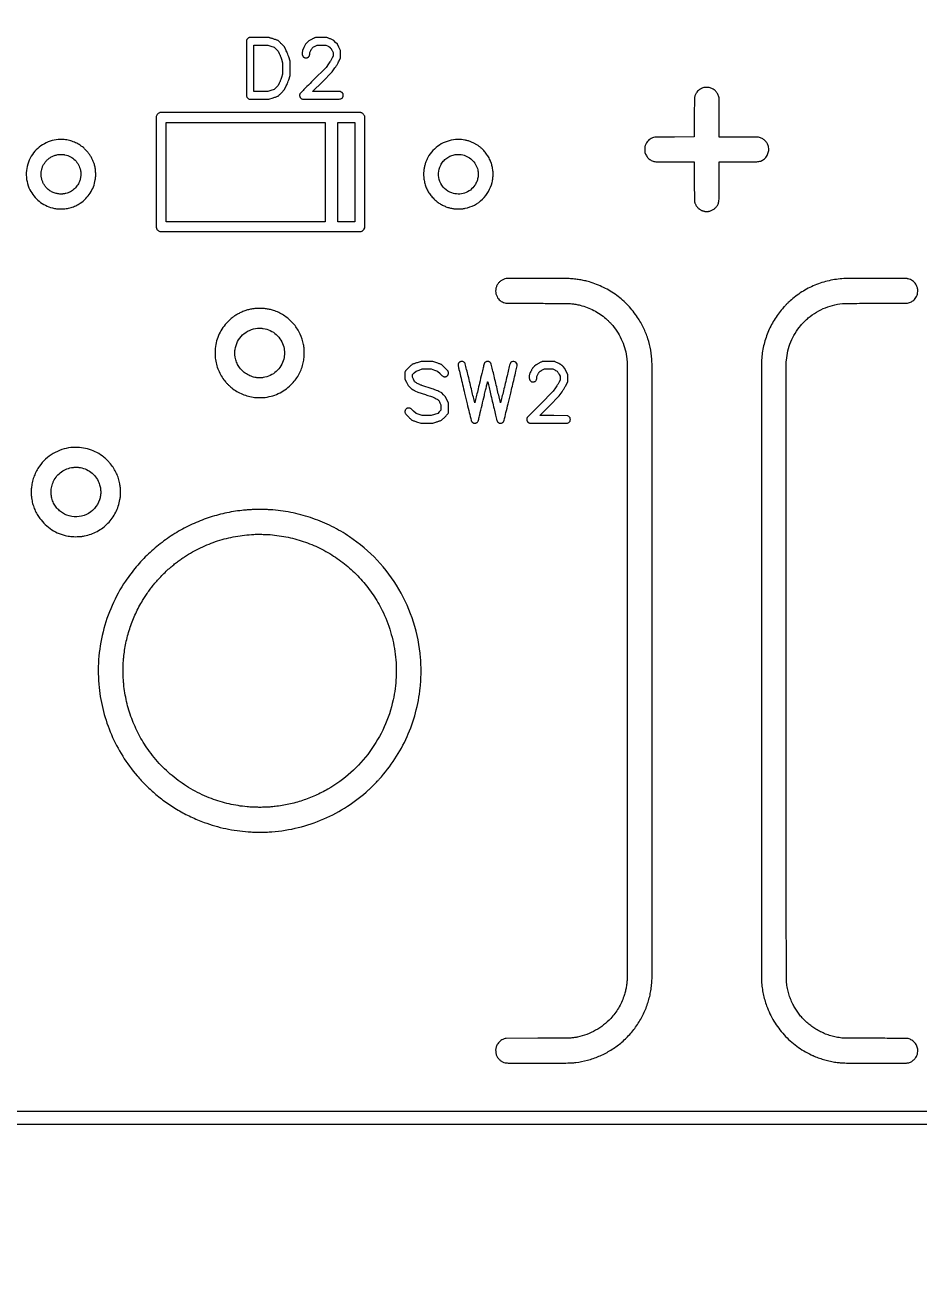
# Model space of a CAD drawing. Extents: x 980 to 25457, y 984 to 49020.
# Drawn here: x 11298 to 18610, y 984 to 11193 of the extents above; entities that cross this region are included whole.
import ezdxf

# ---------------------------------------------------------------- set-up
doc = ezdxf.new("R2010")
doc.units = 0

msp = doc.modelspace()

# ---------------------------------------------------------------- linework, layer by layer
for points in [[(25353.176636, 36563.461695, -0.000001), (25352.040197, 20064.737908)], [(980.440705, 32466.957132, 0.000002), (980.203828, 20941, 0.000003), (980.107189, 12237.212398, 0.000012), (980.209361, 6804.802998)], [(1083.221486, 6831.128539, -0.000012), (1083.127559, 12273.089819, -0.000003), (1083.236026, 20942, -0.000002), (1083.488164, 32350.921193, -0.000022)], [(1895.500479, 7922.608607, -0.000003), (1895.516153, 10549.853821, -0.000001), (1895.574114, 14934.526042, -0.000001), (1895.654924, 19974.475505, -0.000001), (1895.750479, 25038.650259)], [(25455.283853, 8026.2, 0.000006), (25455.447111, 13939.785085, 0.000004), (25455.5, 20957, 0.000003), (25455.451202, 30583.274766, 0.000015), (25455.249846, 35648.33495)], [(1083.779877, 36579.793336, -0.000001), (1084.083373, 39239.060792, -0.032823)], [(981.025332, 39243.286233, 0.000001), (980.725995, 36638.380945, 0.000022)], [(23837.04827, 49018.908979, 0.000001), (21675.802621, 49019.17901, 0.000024)], [(18681.279442, 49019.402857, 0.000005), (13233.5, 49019.49605, 0.000002), (9165.520775, 49019.509787, 0.000004), (5739.221875, 49019.480206)], [(24540, 37344.615933), (24540.017364, 25078.057967, 0.000003), (24540.072189, 18212.977995, 0.000025), (24540.281798, 14996.564512), (24540.53635, 12813.47858, 0.052236), (24541.438354, 12804.878001, 0.074337), (24546.543768, 12791.201334, 0.068737), (24555.531869, 12779.203011, 0.069207), (24567.370173, 12770.158349, 0.07731), (24580.799221, 12765.105084, 0.090469), (24599.660012, 12764.630768, 0.093087), (24617.267741, 12770.877964, 0.091235), (24631.678767, 12783.228321, 0.082939), (24641.332811, 12800.295347, 0.087509), (24641.999516, 12804.07251), (24642.357022, 15432.357909, 0.00002), (24642.699465, 18970.575659, 0.000004), (24643, 25073.957926), (24643.5, 37344.415852)], [(1792.666637, 28542.695892, 0.000006), (1792.411049, 24569.503036, 0.000003), (1792.195825, 19883.965567, 0.000004), (1792.047621, 15244.749166, 0.000006), (1792, 11426.463451)], [(23728.367996, 45337.206403, 0.000002), (23728.354216, 42876.105371, 0.000002), (23728.361756, 40416.175094, 0.019036)], [(2708.027317, 40429.777448, 0.000002), (2708.046285, 42874.87655, 0.000002), (2708.048936, 45320.157135, 0.014115)], [(23830.974531, 40438.62303, -0.000002), (23830.960256, 42874.830485, -0.000002), (23830.963185, 45310.710508, -0.013332)], [(21763.358327, 2305.037044), (13218.107589, 2305.039323), (4673.557632, 2305.03745, 0.015143)], [(4663.380374, 2201.645489), (13217.044601, 2201.640543), (21769.80842, 2201.630073, -0.02071)]]:
    msp.add_lwpolyline(points, format="xyb")
for points in [[(13132, 11089.064873, 0.059465), (13125.508571, 11086.204109, 0.051524), (13119.522979, 11081.776905, 0.051964), (13114.618162, 11076.264787, 0.063219), (13111.325102, 11070.19453, 0.088525), (13110.114526, 11064.039436, 0.002095), (13109.719209, 11034.5866, 0.001861), (13109.436344, 10983.260441, 0.000137), (13109.222919, 10842.5, 0.000318), (13109.165208, 10747.246759, 0.000754), (13109.274324, 10676.312057, 0.00019), (13109.47093, 10618.905506, 0.037208), (13109.921452, 10613.155032, 0.050494), (13111.916652, 10605.452763, 0.062643), (13115.329637, 10598.888926, 0.063872), (13120.198845, 10593.471867, 0.055559), (13126.5, 10589.160708), (13131.5, 10586.5), (13212.456019, 10586.226923), (13293.412038, 10585.953846), (13327.956019, 10597.063751, 0.002513), (13341.530762, 10601.505004, 0.003413), (13353.735149, 10605.658672, 0.002281), (13363.931508, 10609.259006, 0.038087), (13367.206192, 10610.721913, 0.058826), (13370.380757, 10612.958618, 0.007195), (13376.638871, 10618.738503, 0.007158), (13384.798289, 10626.720352, 0.003229), (13395.280973, 10637.409976), (13418.649562, 10661.549782), (13431.236559, 10686.024891, 0.004493), (13439.210365, 10701.878427, 0.018179), (13443.627808, 10711.752286, 0.01502), (13447.695199, 10722.748342, 0.002388), (13454.911778, 10744.563477), (13466, 10778.626953), (13466, 10837.522135), (13466, 10896.417317), (13454.910345, 10930.958659, 0.002319), (13447.72047, 10953.001369, 0.014653), (13443.679417, 10964.098052, 0.018197), (13439.339505, 10973.950092, 0.004767), (13431.660345, 10989.416173), (13419.5, 11013.332346), (13396.171747, 11037.585072, 0.002718), (13386.961169, 11047.057042, 0.003761), (13378.589716, 11055.445775, 0.002372), (13371.471547, 11062.405756, 0.046236), (13369.076851, 11064.330445, 0.056918), (13366.354931, 11065.716138, 0.003013), (13357.19141, 11069.073036, 0.004709), (13346.209621, 11072.904727, 0.003408), (13333.905104, 11076.975123, -0.000013), (13321.552751, 11080.968515, -0.000018), (13310.424484, 11084.566945, -0.000012), (13301.07358, 11087.591266, -0.000211), (13298.071861, 11088.563578, 0.070091), (13293.460858, 11089.372771, 0.004424), (13279.662239, 11089.716742, 0.003697), (13257.455873, 11089.909539, 0.000592), (13214.071861, 11089.914047, 0.000894), (13183.388451, 11089.826045, 0.001423), (13157.139859, 11089.629147, 0.000279), (13134.011816, 11089.376924, 0.07133)], [(13309.675976, 11019.807001), (13335.050388, 11011.614002), (13351.350952, 10995.057001), (13367.651517, 10978.5), (13376.837557, 10960.5, -0.008029), (13382.220255, 10949.520691, -0.015841), (13386.074476, 10940.606254, -0.012428), (13389.899086, 10930.178904, -0.003247), (13395.511799, 10913.253424), (13405, 10884.006849), (13405, 10837.5214), (13405, 10791.035951), (13395.511299, 10762.267975, -0.003447), (13389.989169, 10745.905943, -0.011853), (13386.082449, 10735.402512, -0.014855), (13382.165617, 10726.37845, -0.008201), (13376.875214, 10715.581695), (13367.72783, 10697.663389), (13351.427193, 10681.044567), (13335.126556, 10664.425745), (13309.677426, 10656.212872), (13284.228297, 10648), (13227.614148, 10648), (13171, 10648), (13171, 10838), (13171, 11028), (13227.650782, 11028), (13284.301564, 11028)], [(13669, 11087.618695, 0.009804), (13665.70385, 11086.143116, 0.001299), (13658.8, 11082.866592, 0.001505), (13650.634975, 11078.935264, 0.001263), (13642, 11074.718619), (13620.5, 11064.152376), (13605.806673, 11049.30828), (13591.113347, 11034.464184), (13578.844704, 11009.482092), (13566.576061, 10984.5), (13566.210245, 10965.759782, 0.002451), (13566.035988, 10953.837748, 0.024221), (13566.230034, 10948.828804, 0.051626), (13566.893028, 10945.387279, 0.033978), (13568.320176, 10941.611821, 0.044483), (13571.04182, 10936.838936, 0.041547), (13574.621077, 10932.503944, 0.041628), (13578.859993, 10928.828322, 0.045087), (13583.542192, 10926.015154, 0.027986), (13586.41295, 10924.818461, 0.038379), (13589.114579, 10924.093184, 0.032163), (13592.237091, 10923.712709, 0.013241), (13596.5, 10923.582788, 0.01281), (13601.231987, 10923.685163, 0.045869), (13604.224543, 10924.1036, 0.049332), (13606.978806, 10925.044492, 0.016491), (13610.795544, 10926.939042, 0.021941), (13613.412428, 10928.499159, 0.017945), (13616.069396, 10930.385434, 0.018311), (13618.390162, 10932.300326, 0.044634), (13619.90853, 10933.9136, 0.028301), (13623.379649, 10938.887371, 0.062511), (13625.297513, 10943.092936, 0.050357), (13626.341985, 10948.183555, 0.01321), (13626.969563, 10956.5), (13627.556854, 10968.5), (13635.693626, 10984.5, -0.018388), (13643.45783, 10998.47106, -0.061595), (13649.927408, 11006.686885, -0.062427), (13658.157013, 11013.021684, -0.019245), (13671.973606, 11020.44194), (13687.447212, 11028), (13722.78324, 11028), (13758.119267, 11028), (13772.809634, 11020.962154, -0.006294), (13781.428444, 11016.698861, -0.026749), (13786.401362, 11013.815588, -0.03406), (13790.442186, 11010.762763, -0.014942), (13795.376301, 11006.212154, -0.014731), (13800.135306, 11001.269475, -0.037943), (13803.177034, 10997.359624, -0.028538), (13806.046891, 10992.441872, -0.005503), (13810.626301, 10983.203222), (13818, 10967.906445), (13818, 10953.589561), (13818, 10939.272677), (13809.994417, 10922.550114, -0.011276), (13804.914402, 10912.525565, -0.013335), (13799.65042, 10903.294613, -0.009638), (13792.660561, 10892.24907, -0.002875), (13781.574296, 10875.663776), (13761.159759, 10845.5), (13655.828133, 10740.914118, 0.000518), (13603.139492, 10688.49005, 0.002283), (13572.255542, 10657.415023, 0.001494), (13551.224229, 10635.931479, 0.066606), (13547.498253, 10630.914118, 0.021837), (13545.849597, 10627.603819, 0.051757), (13544.997722, 10624.989395, 0.042402), (13544.611194, 10621.957737, 0.010803), (13544.509768, 10617, 0.012034), (13544.621517, 10612.569264, 0.028552), (13544.971565, 10609.290856, 0.035354), (13545.629941, 10606.530514, 0.031571), (13546.690079, 10603.780426, 0.055932), (13549.581577, 10598.98722, 0.041606), (13553.74152, 10594.41037, 0.041643), (13558.596418, 10590.590225, 0.056414), (13563.566534, 10588.060991, 0.079887), (13570.208212, 10586.724412, 0.006554), (13587.946314, 10586.262305, 0.003058), (13621.134746, 10586.035899, 0.000176), (13722.859374, 10586, 0.000323), (13841.292319, 10586.076449, 0.011662), (13868.5916, 10586.748552, 0.056256), (13882.124825, 10588.937154, 0.117471), (13891.403706, 10594.085987, 0.042722), (13895.973482, 10599.041359, 0.059759), (13899.068808, 10604.203154, 0.060332), (13900.836347, 10609.911546, 0.044634), (13901.434552, 10616.5, 0.028379), (13901.107342, 10622.399676, 0.052413), (13900.074998, 10627.084785, 0.054219), (13898.120395, 10631.347338, 0.032666), (13894.960756, 10635.930432, 0.028991), (13892.787934, 10638.373791, 0.031897), (13890.411625, 10640.467243, 0.029845), (13887.650744, 10642.351025, 0.020398), (13884.314637, 10644.16616), (13877.543238, 10647.5), (13764.044789, 10647.770856), (13650.54634, 10648.041713), (13731.184524, 10728.770856), (13811.822708, 10809.5), (13833.517426, 10841.817623, 0.002666), (13846.325899, 10861.119383, 0.011199), (13853.695546, 10872.922823, 0.013874), (13859.752577, 10883.802395, 0.005755), (13867.356072, 10898.817623), (13879.5, 10923.5), (13879.5, 10953.562764), (13879.5, 10983.625527), (13866.361804, 11010.062764), (13853.223608, 11036.5), (13838.861804, 11050.54088), (13824.5, 11064.581761), (13802.5, 11075.389084, 0.006029), (13780.594048, 11085.824233, 0.063001), (13771.122471, 11088.823446, 0.043403), (13760.265008, 11089.847924, 0.001955), (13722.71298, 11089.976265), (13674.5, 11089.952529)], [(16861.348573, 10682.007383, 0.046223), (16841.226476, 10677.2531, 0.048925), (16822.722162, 10668.941398, 0.049819), (16806.478748, 10657.357435, 0.051544), (16793.052308, 10642.908929, 0.024319), (16786.874964, 10633.823543, 0.027282), (16781.862591, 10624.514875, 0.025507), (16777.636462, 10614.186375, 0.017078), (16773.823585, 10602, 0.063922), (16773.13222, 10597.143494, 0.000734), (16772.730913, 10564.437943, 0.001522), (16772.366879, 10517.513807, 0.000335), (16772.041318, 10437), (16771.5, 10276.5), (16610, 10276), (16448.5, 10275.5), (16439.5, 10272.684264, 0.047239), (16419.061046, 10264.100083, 0.053453), (16401.49562, 10252.112981, 0.054188), (16387.06349, 10236.83351, 0.050908), (16375.901457, 10218.5, 0.020046), (16371.148461, 10207.415238, 0.038278), (16368.393352, 10198.130794, 0.036252), (16367.000205, 10188.20734, 0.01613), (16366.541087, 10175, 0.004771), (16366.606724, 10165.691987, 0.018482), (16366.915597, 10159.929942, 0.02598), (16367.585771, 10155.257603, 0.018084), (16368.803923, 10150.068471, 0.07195), (16381.387103, 10121.148115, 0.077515), (16401.402919, 10097.802919, 0.077775), (16427.514073, 10081.719483, 0.073123), (16457.85053, 10073.945879, 0.0245), (16464.482459, 10073.574952, 0.000283), (16508.595053, 10073.296313, 0.000859), (16559.760718, 10073.090006, 0.000549), (16619.229307, 10073.017766), (16771.958613, 10073), (16772.251003, 9912.75), (16772.543393, 9752.5), (16774.805877, 9744.043546, 0.025879), (16777.384089, 9736.081806, 0.016416), (16781.161937, 9727.089848, 0.016343), (16785.560722, 9718.283664, 0.023981), (16790.039545, 9710.877393, 0.031778), (16794.997929, 9704.427288, 0.016879), (16801.888765, 9697.069966, 0.016868), (16809.303298, 9690.153751, 0.030098), (16815.906437, 9685.063538, 0.024533), (16823.196188, 9680.619232, 0.019094), (16831.514728, 9676.495167, 0.018873), (16840.249386, 9672.962478, 0.022), (16848.794188, 9670.294912, 0.013851), (16854.60217, 9668.929467, 0.024919), (16859.437304, 9668.181998, 0.019967), (16864.990004, 9667.828255, 0.005923), (16873.5, 9667.727444, 0.005933), (16882.058347, 9667.829009, 0.020288), (16887.612485, 9668.186654, 0.02509), (16892.481397, 9668.947657, 0.013292), (16898.428619, 9670.351432, 0.058786), (16921.392959, 9679.412441, 0.060859), (16941.325008, 9693.486875, 0.060743), (16957.313335, 9711.973109, 0.058171), (16968.667021, 9734.022086, 0.052307), (16972.546098, 9748.915704, 0.028943), (16974.282022, 9767.648526, 0.008235), (16974.902708, 9802.006065, 0.000392), (16974.995979, 9917.217906), (16975, 10072.935811), (17134.25, 10073.280304, 0.000283), (17253.325274, 10073.605382, 0.008417), (17283.478953, 10074.212452, 0.034301), (17300.13307, 10075.976631, 0.043296), (17315.097886, 10079.967985, 0.089842), (17344.970723, 10097.32639, 0.086143), (17367.372028, 10124.284339, 0.085833), (17379.434474, 10157.305401, 0.088319), (17379.532226, 10192.11901, 0.06852), (17370.783663, 10219.411533, 0.072744), (17355.105511, 10242.713302, 0.071324), (17333.109319, 10260.900859, 0.062186), (17305.862605, 10273.208638), (17298.5, 10275.486701), (17136.770687, 10275.761007), (16975.041373, 10276.035312), (16974.770687, 10436.267656), (16974.5, 10596.5), (16971.84086, 10606.118885, 0.029254), (16967.215268, 10619.702764, 0.034677), (16961.24563, 10631.873165, 0.035124), (16953.724795, 10642.97157, 0.031461), (16944.462148, 10653.3492, 0.036674), (16933.55947, 10662.642766, 0.034423), (16921.190733, 10670.462281, 0.034519), (16907.903347, 10676.490832, 0.037414), (16894.26197, 10680.444893, 0.025888), (16886.71487, 10681.628546, 0.014092), (16877.357852, 10682.337476, 0.014019), (16868.188406, 10682.515393, 0.032762)], [(12402.5, 10475.590977, 0.070136), (12392.048564, 10471.380918, 0.06679), (12382.973233, 10464.390304, 0.067062), (12376.092091, 10455.284511, 0.071779), (12372.059893, 10444.885341, 0.056093), (12371.559763, 10440.537041, 0.000043), (12371.295837, 10328.697692, 0.00041), (12371.093148, 10189.254005, 0.000145), (12371.024446, 9989.460099, 0.000081), (12371.053091, 9724.767576, 0.000768), (12371.2581, 9611.289739, 0.000376), (12371.549363, 9540.14156, 0.062556), (12372.552001, 9532.460099, 0.053348), (12375.707634, 9524.110279, 0.056782), (12380.507733, 9516.805642, 0.055864), (12386.905052, 9510.671847, 0.048862), (12394.784296, 9505.785425), (12401.45794, 9502.5), (13223.97897, 9502.5), (14046.5, 9502.5), (14053.179609, 9505.664521, 0.036039), (14059.56348, 9509.273057, 0.047104), (14064.771994, 9513.490735, 0.047341), (14069.079531, 9518.590535, 0.036954), (14072.76528, 9524.839591), (14076.5, 9532.396292), (14076.5, 9989.469182), (14076.5, 10446.542073), (14073.181309, 10453.283283, 0.057086), (14067.955163, 10461.409642, 0.056375), (14061.007076, 10468.182124, 0.057033), (14052.804481, 10473.16644, 0.061242), (14043.879972, 10476.022763, 0.04695), (14031.382169, 10477.195859, 0.000006), (13222.463448, 10476.99223, 0.000004), (12412.164943, 10476.771938, 0.060728)], [(13753.625, 10392.875, 0.048992), (13753.367995, 10390.30031, 0.000012), (13753.183594, 10272.176563, 0.000239), (13753.044956, 10141.262769, 0.000145), (13753, 9986.375), (13753, 9583), (13102.5, 9583), (12452, 9583), (12452, 9988.833333, -0.000154), (12452.047916, 10144.495921, -0.000256), (12452.195833, 10275.648958, -0.000004), (12452.391924, 10394.671594, -0.198482), (12452.666667, 10395.333333, -0.198645), (12453.329223, 10395.608173, -0.000001), (12644.209635, 10395.804167, -0.00016), (12854.327405, 10395.952088, -0.000096), (13103.791667, 10396), (13754.25, 10396)], [(13995.751219, 9989.25), (13996.002439, 9583), (13926.001219, 9583), (13856, 9583), (13855.986345, 9987.25, 0.00014), (13855.937622, 10142.41396, 0.000232), (13855.799056, 10273.414494, 0.000008), (13855.616856, 10391.877505, 0.065158), (13855.367939, 10393.756787), (13854.763187, 10396.013575), (13925.131594, 10395.756787), (13995.5, 10395.5)], [(11569.5, 10255.317987, 0.058785), (11503.730207, 10241.73421, 0.05844), (11442.787128, 10213.203032, 0.058705), (11390.337871, 10171.489372, 0.060359), (11349.57709, 10119.085752, 0.061973), (11320.549407, 10053.506514, 0.063179), (11308.724356, 9983.243426, 0.063297), (11314.825948, 9912.370987, 0.062614), (11338.458426, 9845, 0.053902), (11371.252263, 9793.852274, 0.053232), (11414.344076, 9750.656916, 0.053366), (11465.473097, 9717.62431, 0.054733), (11522.010245, 9696.497403, 0.014063), (11539.868972, 9692.501356, 0.018136), (11556.473964, 9689.894172, 0.017645), (11573.585559, 9688.450198, 0.012225), (11593, 9687.97543, 0.034766), (11635.235888, 9690.915753, 0.038225), (11675.302126, 9699.682961, 0.038344), (11713.45804, 9714.415801, 0.035405), (11749.998952, 9735.139991, 0.051113), (11795.09425, 9772.270327, 0.051514), (11831.587267, 9817.686332, 0.051504), (11858.031401, 9869.612307, 0.051052), (11873.400628, 9926, 0.029939), (11876.63373, 9956.908438, 0.026684), (11876.343323, 9989.203561, 0.026523), (11872.60093, 10021.494399, 0.028595), (11865.510215, 10052.39131, 0.026534), (11856.991422, 10076.797639, 0.022364), (11845.491686, 10101.636154, 0.022038), (11831.609265, 10125.74878, 0.023594), (11815.948221, 10147.98386, 0.017554), (11807.75578, 10157.791288, 0.009593), (11797.06982, 10169.257128, 0.009579), (11785.856527, 10180.39994, 0.016234), (11776, 10189.231765, 0.037353), (11740.975362, 10214.420915, 0.038), (11702.787579, 10233.95615, 0.037892), (11661.977414, 10247.531851, 0.036691), (11619.144045, 10254.974605, 0.0184), (11609.736252, 10255.557677, 0.004547), (11594.273371, 10255.805259, 0.004525), (11578.819025, 10255.772283, 0.018765)], [(14819.5, 10255.3241, 0.061118), (14750.842766, 10240.919559, 0.061626), (14687.911411, 10210.366047, 0.061618), (14634.3171, 10165.392297, 0.061074), (14593.113072, 10108.588906, 0.026161), (14581.571646, 10084.893283, 0.022882), (14571.986186, 10059.050389, 0.022492), (14564.648477, 10031.953182, 0.022982), (14559.836446, 10004.5, 0.017532), (14559.321913, 9998.953458, 0.005435), (14558.931802, 9990.582872, 0.005196), (14558.6843, 9980.80616, 0.00444), (14558.622071, 9970.5, 0.003762), (14558.75667, 9957.517168, 0.010323), (14559.109813, 9948.358192, 0.012988), (14559.780212, 9940.504918, 0.01008), (14560.903318, 9932, 0.028964), (14568.74475, 9895.095695, 0.033331), (14580.542337, 9861.087801, 0.033292), (14596.768367, 9828.915056, 0.02877), (14617.857028, 9797.5, 0.025059), (14627.893823, 9785.555554, 0.010258), (14642.638298, 9770.333179, 0.010269), (14658.015828, 9755.709007, 0.024656), (14670.135518, 9745.696959, 0.026068), (14697.571405, 9727.365808, 0.028107), (14726.101132, 9712.48747, 0.028461), (14755.777099, 9701.059258, 0.028232), (14786.638654, 9693.039434, 0.027478), (14813.426824, 9689.186491, 0.022003), (14842.551698, 9687.906832, 0.022018), (14871.651002, 9689.191481, 0.027657), (14898.361346, 9693.049497, 0.071203), (14974.267132, 9719.978193, 0.071065), (15039.62711, 9767.131569, 0.071086), (15089.155514, 9830.685351, 0.071311), (15118.836889, 9905.5, 0.030347), (15124.876406, 9939.732336, 0.030747), (15126.69191, 9974.293756, 0.030704), (15124.254851, 10008.86336, 0.030072), (15117.599295, 10043.120086, 0.033278), (15105.725188, 10079.126103, 0.033974), (15089.246312, 10112.979937, 0.03389), (15068.290916, 10144.366846, 0.032758), (15043.06621, 10173.015488, 0.018676), (15025.606041, 10189.152261, 0.021609), (15007.793386, 10203.133514, 0.021789), (14988.974953, 10215.427438, 0.019622), (14968.5, 10226.50354, 0.021404), (14944.014386, 10237.257588, 0.023408), (14919.411132, 10245.526417, 0.023621), (14894.351439, 10251.398904, 0.022659), (14868.5, 10254.979792, 0.016574), (14858.794796, 10255.554885, 0.004754), (14843.736317, 10255.803895, 0.00466), (14828.740426, 10255.769517, 0.018279)], [(11625.5, 10131.024082, -0.070499), (11670.161603, 10114.612727, -0.073908), (11707.707263, 10086.631676, -0.073538), (11735.636013, 10048.803957, -0.068758), (11752.215488, 10003.646508, -0.015818), (11753.382794, 9997.336912, -0.020389), (11754.032972, 9991.478542, -0.013956), (11754.342438, 9984.08764, -0.003484), (11754.426666, 9972, -0.010711), (11754.085674, 9956.083932, -0.02567), (11752.976028, 9944.335565, -0.028262), (11750.747214, 9933.452843, -0.01581), (11746.880025, 9920.5, -0.06389), (11729.412697, 9884.280542, -0.061154), (11703.149446, 9853.044096, -0.06132), (11670.18496, 9829.158831, -0.064922), (11633.027247, 9814.537702, -0.012667), (11622.545915, 9812.195123, -0.019176), (11613.315533, 9810.741435, -0.018665), (11603.819547, 9809.975038, -0.011179), (11592.5, 9809.738981, -0.047716), (11560.213702, 9812.876181, -0.051105), (11529.878344, 9822.072349, -0.051093), (11502.032336, 9837.232753, -0.047649), (11477.121337, 9858.040363, -0.037944), (11461.016342, 9877.012815, -0.039337), (11448.178444, 9897.98267, -0.038791), (11438.639192, 9920.981773, -0.03491), (11432.361852, 9946, -0.030307), (11430.995555, 9957.782055, -0.015811), (11430.651988, 9972.565861, -0.015778), (11431.250742, 9987.550627, -0.026642), (11432.814755, 10000.021599, -0.035762), (11438.716253, 10023.179414, -0.037179), (11447.801044, 10044.948919, -0.037213), (11460.00074, 10065.114909, -0.035966), (11475.182011, 10083.495647, -0.041086), (11496.076794, 10102.060252, -0.04373), (11519.313061, 10116.527607, -0.042988), (11545.077792, 10126.924849, -0.037275), (11573.5, 10133.373822, -0.033609), (11575.50816, 10133.537678, -0.002193), (11581.346875, 10133.595107, -0.003181), (11588.312262, 10133.588756, -0.002367), (11596, 10133.496437, -0.004671), (11606.186854, 10133.230657, -0.012047), (11613.531703, 10132.792977, -0.015687), (11619.579759, 10132.09446, -0.016257)], [(14866.5, 10132.483535, -0.075654), (14912.954316, 10118.094873, -0.075109), (14953.153951, 10090.514712, -0.075046), (14983.438913, 10052.266881, -0.075329), (15001.037353, 10006.832305, -0.05114), (15004.827772, 9974.577343, -0.05064), (15002.015787, 9942.114564, -0.050314), (14992.701133, 9910.687691, -0.049193), (14977.2453, 9881.5, -0.08361), (14941.03689, 9842.798764, -0.082723), (14894.023428, 9817.917596, -0.082415), (14841.325219, 9809.562809, -0.082117), (14788.682931, 9818.65851, -0.108006), (14730.162278, 9854.54894, -0.107013), (14691.71611, 9911.688706, -0.106962), (14680.336067, 9979.637124, -0.107808), (14698.12929, 10046, -0.05839), (14719.540512, 10077.744682, -0.058603), (14747.687122, 10103.635752, -0.058823), (14780.96784, 10122.21227, -0.059672), (14817.5, 10132.416747, -0.025818), (14828.141041, 10133.501184, -0.012144), (14841.963696, 10133.855807, -0.012148), (14855.801733, 10133.538428, -0.025536)], [(15234.584748, 9117.893378, 0.060885), (15211.00561, 9111.457711, 0.059458), (15189.465057, 9099.497858, 0.059592), (15171.385721, 9082.834452, 0.061697), (15157.990133, 9062.559071, 0.057453), (15149.892448, 9040.084934, 0.059496), (15147.249137, 9016.624826, 0.059614), (15150.204733, 8993.24326, 0.058088), (15158.599326, 8971, 0.050255), (15170.26352, 8953.09303, 0.054056), (15185.014346, 8938.353273, 0.053166), (15202.810993, 8926.926476, 0.04594), (15223.5, 8918.836776), (15231.5, 8916.528366), (15490, 8915.948563, -0.000224), (15615.780276, 8915.610123, -0.000874), (15693.53045, 8915.230173, -0.000499), (15748.485103, 8914.810659, -0.026415), (15759, 8914.163709, -0.004667), (15783.131923, 8911.165725, -0.009308), (15802.153485, 8908.260761, -0.010351), (15819.686191, 8904.873132, -0.007578), (15839, 8900.417647, -0.030187), (15895.611668, 8882.766958, -0.029598), (15950.072359, 8858.330812, -0.029401), (16001.611858, 8827.455488, -0.028876), (16049.5, 8790.576249, -0.013408), (16062.520037, 8778.668706, -0.006871), (16078.230141, 8763.085117, -0.006869), (16093.469795, 8747.113802, -0.01373), (16104.989214, 8734, -0.035704), (16148.759205, 8672.938823, -0.036922), (16182.84929, 8606.932995, -0.036956), (16206.83502, 8536.688663, -0.035907), (16220.502042, 8463, -0.009689), (16221.188302, 8455.579889, -0.003219), (16221.913135, 8444.68125, -0.003203), (16222.561336, 8432.591861, -0.00364), (16223.023874, 8421, -0.008151), (16224.002357, 8360.973266, -0.000002), (16223.984499, 5897.162718, -0.000001), (16223.947566, 3421.18478, -0.01398), (16222.962999, 3386, -0.015637), (16219.759864, 3349.362292, -0.018253), (16214.368641, 3314.854516, -0.018357), (16206.507168, 3281.003239, -0.016171), (16195.888796, 3246.338375, -0.026496), (16176.391416, 3197.883749, -0.025885), (16151.743547, 3151.371508, -0.025729), (16122.260522, 3107.385537, -0.025434), (16088.308972, 3066.483055, -0.040257), (16030.848619, 3013.309918, -0.038695), (15964.876464, 2969.248305, -0.038574), (15892.690051, 2935.758572, -0.039428), (15816.737728, 2914.045149, -0.007121), (15805.425542, 2911.923533, -0.004822), (15792.480215, 2909.814349, -0.004438), (15778.240802, 2907.764253, -0.003644), (15763, 2905.820877, -0.027898), (15753.691437, 2905.22658, -0.00036), (15695.079216, 2904.801285, -0.0008), (15615.418289, 2904.408205, -0.000237), (15493.5, 2904.059583), (15233.5, 2903.439345), (15225.5, 2901.29319, 0.0429), (15207.230391, 2894.668815, 0.044559), (15190.604179, 2885.090622, 0.045331), (15176.19246, 2872.894769, 0.047784), (15164.494897, 2858.5, 0.064405), (15152.752556, 2834.695901, 0.06657), (15147.623109, 2808.954302, 0.066414), (15149.433391, 2782.716106, 0.063608), (15158.044885, 2757.456444, 0.054966), (15169.804695, 2738.923523, 0.054964), (15185.320083, 2723.397798, 0.05406), (15204.098518, 2711.416981, 0.050004), (15225.5, 2703.362401, 0.061101), (15234.284986, 2702.142474, 0.002252), (15267.887868, 2701.758456, 0.001617), (15327.610442, 2701.538087, 0.000114), (15494.5, 2701.5, 0.000194), (15678.735131, 2701.571581, 0.00353), (15737.535436, 2702.032458, 0.011262), (15771.533002, 2703.305296, 0.015467), (15802, 2706.081662, 0.034453), (15898.870242, 2724.780633, 0.034832), (15991.889371, 2756.558925, 0.034822), (16079.622399, 2800.953577, 0.034386), (16160.735203, 2857.26079, 0.036148), (16235.337081, 2926.456696, 0.035705), (16299.529604, 3005.94676, 0.03575), (16351.687548, 3093.658009, 0.036452), (16390.433831, 3187.34816, 0.016597), (16404.264522, 3234.367938, 0.017349), (16414.718083, 3281.514965, 0.017274), (16421.913868, 3329.466308, 0.016142), (16425.982514, 3378.896608, 0.012461), (16427.037698, 3421.223904, 0.000002), (16427.039301, 5905.351588, 0.000002), (16427.021386, 8385.928236, 0.010623), (16425.967465, 8435.5, 0.03296), (16415.382958, 8532.761682, 0.034342), (16392.168162, 8626.427457, 0.034462), (16356.445343, 8715.734878, 0.033688), (16308.561078, 8800, 0.043956), (16230.823779, 8897.727909, 0.043982), (16137.214335, 8980.340692, 0.044007), (16030.651885, 9045.266764, 0.044112), (15914.455295, 9090.480766, 0.014455), (15874.164562, 9100.941074, 0.01487), (15833.713334, 9108.945981, 0.01474), (15792.518987, 9114.589521, 0.013655), (15750, 9117.97108, 0.012915), (15716.700857, 9118.844609, 0.000137), (15486.512368, 9118.873159, 0.000051), (15247.227357, 9118.812738, 0.036134)], [(17994.5, 9117.916758, 0.042511), (17874.334031, 9101.181223, 0.042522), (17758.740022, 9064.364249, 0.042593), (17651.217795, 9008.595878, 0.042962), (17555.032666, 8935.555179, 0.010359), (17540.774082, 8922.109568, 0.00495), (17522.985919, 8904.275812, 0.004939), (17505.646823, 8886.190636, 0.010972), (17492.882887, 8872, 0.040143), (17425.252005, 8779.306964, 0.040601), (17373.592496, 8677.338583, 0.04048), (17338.968108, 8568.067793, 0.039406), (17322.007166, 8453.655096, 0.017101), (17320.947179, 8422.674797, 0.000001), (17320.947186, 5912.134629, 0.000001), (17320.960751, 3402.677483, 0.015962), (17322.020442, 3369.5, 0.017078), (17327.123812, 3317.593556, 0.017964), (17335.70316, 3267.032516, 0.0181), (17347.815348, 3217.581466, 0.017954), (17363.500902, 3169, 0.049087), (17423.366103, 3043.891041, 0.048809), (17506.56742, 2932.594247, 0.048837), (17609.71588, 2839.591657, 0.049257), (17728.660578, 2768.665973, 0.001071), (17739.805381, 2763.45851, 0.005018), (17746.25517, 2760.539977, 0.005195), (17752.663493, 2757.796483, 0.001204), (17763.5, 2753.320455, 0.017321), (17805.923924, 2737.610171, 0.015766), (17850.677193, 2724.328774, 0.015713), (17896.34212, 2713.851389, 0.01688), (17941.5, 2706.547367, 0.014017), (17972.445447, 2703.487302, 0.013326), (18004.040733, 2702.09991, 0.003823), (18057.868752, 2701.583821, 0.000164), (18247.201657, 2701.278486, 0.000104), (18419.774182, 2701.0929, 0.001771), (18476.634535, 2701.244967, 0.003745), (18507.153824, 2701.663269, 0.04499), (18518.837314, 2702.966847, 0.032529), (18532.752783, 2706.759248, 0.037823), (18545.346813, 2712.183878, 0.037795), (18556.987659, 2719.447716, 0.032396), (18568.05511, 2728.735685, 0.048386), (18582.762586, 2745.80768, 0.057794), (18592.91901, 2764.444306, 0.057948), (18598.522025, 2784.868351, 0.049042), (18599.730661, 2807.239037, 0.079943), (18593.070878, 2839.49989, 0.084621), (18576.683317, 2867.343571, 0.082943), (18551.671687, 2888.603126, 0.072966), (18520, 2901.744504, 0.058551), (18512.011991, 2902.794241, 0.001318), (18473.349092, 2903.221923, 0.001392), (18408.762512, 2903.586281, 0.000138), (18254, 2903.985659, -0.000143), (18098.308145, 2904.388715, -0.001409), (18032.848057, 2904.761343, -0.002421), (17995.362568, 2905.261918, -0.025215), (17980, 2906.317686, -0.018903), (17932.269879, 2913.865529, -0.022683), (17888.106107, 2924.672985, -0.023191), (17845.950133, 2939.193935, -0.021548), (17804.249362, 2957.876053, -0.019931), (17766.977745, 2978.438433, -0.021679), (17732.524637, 3001.374575, -0.021632), (17700.121279, 3027.255544, -0.019669), (17668.990027, 3056.640283, -0.018267), (17641.937208, 3086.364128, -0.020285), (17618.1026, 3116.992675, -0.020402), (17596.947773, 3149.286523, -0.01893), (17577.925998, 3184, -0.020983), (17559.110459, 3225.968058, -0.02353), (17544.663576, 3267.810567, -0.022948), (17533.935471, 3311.741791, -0.018208), (17526.2854, 3360, -0.029959), (17525.055649, 3380.166672, -0.000049), (17524.734918, 3734.238053, -0.000161), (17524.453448, 4313.554453, -0.000012), (17524.230758, 5903, -0.000014), (17524.098134, 7401.322749, -0.00014), (17524.235313, 8027.763277, -0.000039), (17524.465022, 8425.651071, -0.020927), (17525.500577, 8450, -0.037555), (17537.940221, 8527.365097, -0.039137), (17561.717363, 8600.899917, -0.03891), (17596.816425, 8670.211748, -0.036262), (17642.973775, 8735, -0.01692), (17654.894304, 8748.445546, -0.006406), (17672.405422, 8766.432325, -0.006422), (17690.408641, 8783.99951, -0.016477), (17704, 8796.097827, -0.038756), (17771.563866, 8844.018911, -0.040567), (17844.718653, 8880.113971, -0.040683), (17922.543, 8903.842925, -0.039437), (18004, 8914.973015, -0.012945), (18018.18999, 8915.414106, -0.000327), (18082.519513, 8915.705602, -0.000638), (18162.988202, 8915.914842, -0.000316), (18265.139532, 8915.985481, 0.000166), (18404.277327, 8916.040005, 0.001336), (18468.28078, 8916.257332, 0.001275), (18507.555025, 8916.595782, 0.044104), (18516.749637, 8917.511992, 0.036535), (18532.68233, 8921.759068, 0.04216), (18547.046324, 8928.136008, 0.041956), (18560.194428, 8936.862445, 0.035577), (18572.5, 8948.119644, 0.048025), (18585.128438, 8964.298741, 0.053728), (18593.892554, 8982.013197, 0.053262), (18598.734316, 9001.324436, 0.045848), (18599.730661, 9022.239037, 0.030206), (18598.288805, 9035.996565, 0.035375), (18595.226988, 9048.754563, 0.035887), (18590.44506, 9060.796768, 0.032806), (18583.864772, 9072.414842, 0.046176), (18571.5388, 9087.870711, 0.049643), (18556.857911, 9100.389966, 0.048554), (18539.696706, 9109.986018, 0.040903), (18520, 9116.756059, 0.059178), (18512.009499, 9117.809538, 0.001468), (18475.098273, 9118.17616, 0.001457), (18412.917559, 9118.430055, 0.00014), (18261.5, 9118.564805, 0.0003), (18163.8351, 9118.565752, 0.000459), (18079.11875, 9118.437903, 0.000154), (18005.85964, 9118.237486, 0.012592)], [(13185.578235, 8873.917375, 0.021774), (13151.724659, 8869.214518, 0.023327), (13119.189088, 8861.657552, 0.02339), (13087.580098, 8851.125189, 0.022151), (13056.5, 8837.516794, 0.019711), (13028.624111, 8822.41767, 0.023061), (13003.49327, 8805.882848, 0.022907), (12979.85187, 8787.003754, 0.018978), (12956.446076, 8764.863426, 0.040655), (12917.111656, 8717.587108, 0.043173), (12886.828842, 8665.473416, 0.042841), (12865.763919, 8608.558634, 0.038868), (12853.851341, 8547, 0.022346), (12852.753818, 8531.065921, 0.00755), (12852.544742, 8507.797794, 0.007609), (12853.043317, 8484.430378, 0.020936), (12854.334401, 8468, 0.033711), (12863.979591, 8417.213491, 0.035025), (12880.281014, 8368.849678, 0.035136), (12903.115865, 8323.375228, 0.034393), (12932.238878, 8281.202448, 0.018737), (12943.845457, 8267.715187, 0.009335), (12959.482804, 8251.482804, 0.009335), (12975.715187, 8235.845457, 0.018737), (12989.202448, 8224.238878, 0.034336), (13031.279159, 8195.17519, 0.035186), (13076.604346, 8172.40808, 0.03497), (13124.94177, 8156.108181, 0.033047), (13176, 8146.32821, 0.021781), (13194.993856, 8144.812563, 0.01046), (13219.441318, 8144.442044, 0.010463), (13243.913063, 8145.095351, 0.021505), (13263, 8146.829733, 0.040282), (13326.036458, 8160.538658, 0.044492), (13383.896487, 8183.889622, 0.044538), (13436.661668, 8217.083103, 0.040521), (13484.544182, 8260.06719, 0.034881), (13515.009177, 8297.090778, 0.033195), (13540.589672, 8338.587811, 0.032998), (13560.58858, 8383.361059, 0.033495), (13574.407168, 8430.155468, 0.01503), (13578.62672, 8452.081561, 0.016854), (13581.334998, 8473.400883, 0.016449), (13582.645489, 8495.305521, 0.013074), (13582.662395, 8519, 0.011511), (13581.596918, 8540.972486, 0.015143), (13579.558138, 8560.93912, 0.015726), (13576.394709, 8580.116007, 0.014262), (13571.94484, 8599.697096, 0.062471), (13538.079231, 8685.289925, 0.06295), (13484.191423, 8759.623431, 0.063013), (13413.557149, 8818.149906, 0.062818), (13330.5, 8857.312383, 0.010688), (13314.261447, 8862.22461, 0.012399), (13298.60884, 8866.181044, 0.012171), (13282.529404, 8869.414417, 0.009621), (13265, 8872.150902, 0.021633), (13249.113209, 8873.622359, 0.006715), (13225.138049, 8874.47788, 0.006671), (13201.201052, 8874.690843, 0.022516)], [(13246.688112, 8710.474947, -0.075931), (13303.509293, 8693.582508, -0.073563), (13353.385913, 8660.374535, -0.073377), (13391.613304, 8614.060821, -0.074921), (13414.503178, 8559, -0.031342), (13418.994749, 8534.560861, -0.029923), (13420.489535, 8509.368838, -0.029956), (13418.966467, 8484.206858, -0.031587), (13414.44743, 8459.857452, -0.074598), (13391.435983, 8404.751793, -0.073775), (13353.198016, 8358.589082, -0.073766), (13303.200148, 8325.511608, -0.07455), (13245.932536, 8308.523029, -0.022607), (13233.207474, 8307.318813, -0.012183), (13217.457778, 8306.92844, -0.012181), (13201.818159, 8307.302995, -0.024202), (13189.482793, 8308.49955, -0.05205), (13147.453664, 8319.191078, -0.053196), (13108.866018, 8338.280357, -0.05324), (13075.202418, 8365.064063, -0.052306), (13047.728263, 8398.5, -0.027007), (13037.603688, 8415.807081, -0.024767), (13029.078782, 8434.60367, -0.024199), (13022.276672, 8454.600874, -0.023007), (13017.306471, 8475.5, -0.032998), (13015.834832, 8487.552254, -0.010321), (13015.199616, 8505.751837, -0.010498), (13015.323536, 8524.116425, -0.028982), (13016.430248, 8537, -0.082351), (13037.274375, 8602.528583, -0.08512), (13077.995332, 8656.978125, -0.085172), (13134.506609, 8694.725478, -0.082585), (13200.978115, 8711.993961, -0.020031), (13210.846052, 8712.48102, -0.010621), (13223.091218, 8712.334331, -0.010531), (13235.679775, 8711.650342, -0.015515)], [(14505.5, 8430.147713, 0.000515), (14492.806746, 8425.800871, 0.000661), (14481.1375, 8421.773991, 0.000506), (14471.362015, 8418.375045, 0.005705), (14467.5, 8416.978204, 0.057998), (14463.187728, 8414.764201, 0.032072), (14458.48394, 8411.156232, 0.014142), (14451.390855, 8404.591695, 0.001699), (14436.203121, 8389.615171, 0.002397), (14423.263749, 8376.64497, 0.009651), (14415.553463, 8368.534568, 0.014783), (14410.700449, 8362.902665, 0.056279), (14408.203121, 8359), (14405.5, 8353.5), (14405.5, 8324.731387), (14405.5, 8295.962775), (14418.427544, 8270.231387), (14431.355089, 8244.5), (14444.927544, 8230.645136, 0.004385), (14450.380873, 8225.175144, 0.005484), (14455.541216, 8220.199421, 0.004473), (14459.948322, 8216.116169, 0.041809), (14462, 8214.541021, 0.021048), (14464.360416, 8213.160877, 0.001523), (14471.048641, 8209.645179, 0.002131), (14479.058523, 8205.509183, 0.00161), (14487.888992, 8201.032847), (14510.277983, 8189.773924), (14573.328918, 8169.290625, -0.000785), (14614.060936, 8155.987304, -0.008471), (14630.434238, 8150.30216, -0.01861), (14641.57128, 8145.745633, -0.012532), (14653.939927, 8139.761247, -0.014826), (14669.460849, 8131.174098, -0.059199), (14678.077429, 8124.579359, -0.064551), (14684.53543, 8116.433901, -0.019806), (14692.100913, 8102.645309), (14700, 8086.790618), (14699.949167, 8064.145309), (14699.898334, 8041.5), (14686.699143, 8027.737861), (14673.499952, 8013.975722), (14647.138261, 8005.487861), (14620.77657, 7997), (14583.736708, 7997), (14546.696847, 7997), (14521.598423, 8005.179137), (14496.5, 8013.358275), (14476, 8033.553334, 0.005747), (14459.799481, 8049.150069, 0.045024), (14451.576779, 8055.596968, 0.088259), (14444.689346, 8058.499845, 0.055762), (14436, 8059.471942, 0.011095), (14431.221255, 8059.365884, 0.037306), (14428.116792, 8058.994831, 0.046707), (14425.484318, 8058.218201, 0.02581), (14422.436545, 8056.813654, 0.063781), (14415.286542, 8051.807529, 0.072177), (14409.968446, 8045.343878, 0.072243), (14406.710297, 8037.64045, 0.064061), (14405.598695, 8029, 0.05922), (14406.60531, 8020.530895, 0.091468), (14409.596159, 8013.816127, 0.041213), (14416.38278, 8005.489349, 0.004151), (14434.301492, 7987.176597, 0.003184), (14443.862422, 7977.687959, 0.004407), (14452.566688, 7969.307944, 0.002796), (14459.974271, 7962.379138, 0.053873), (14462.5, 7960.503407, 0.044304), (14465.370014, 7959.143175, 0.00214), (14475.3125, 7955.51662, 0.003477), (14487.184169, 7951.336894, 0.002498), (14500.5, 7946.82681), (14534.5, 7935.5), (14583.5, 7935.5), (14632.5, 7935.5), (14658, 7943.814214, -0.000089), (14668.569528, 7947.258302, -0.000086), (14679.240625, 7950.731345, -0.000085), (14688.622924, 7953.781369, -0.000322), (14694.5, 7955.686616), (14705.5, 7959.244805), (14730.671214, 7984.50017, 0.00274), (14742.64416, 7996.645541, 0.00804), (14750.708339, 8005.186569, 0.010082), (14756.158751, 8011.395341, 0.053956), (14758.671214, 8015.127767), (14761.5, 8020.5), (14761.5, 8061), (14761.5, 8101.5), (14749.5, 8126.5), (14737.5, 8151.5), (14722, 8167.009257), (14706.5, 8182.518513), (14682.5, 8194.649182, 0.010169), (14664.428762, 8203.326399, 0.020506), (14649.79323, 8209.279397, 0.007974), (14628.226738, 8216.650991, 0.000442), (14560.5, 8238.534623, -0.003709), (14544.796116, 8243.722365, -0.013426), (14534.921766, 8247.364069, -0.016115), (14526.195097, 8251.181929, -0.00728), (14515, 8256.717262, -0.014275), (14499.065319, 8265.470036, -0.05861), (14490.293653, 8272.109714, -0.062968), (14483.613083, 8280.370845, -0.01812), (14475.459006, 8294.678492), (14467, 8310.856984), (14467, 8321.690996), (14467, 8332.525007), (14481.75, 8347.113131), (14496.5, 8361.701255), (14521.745925, 8370.350627), (14546.991849, 8379), (14583.925628, 8379), (14620.859407, 8379), (14646.976577, 8370.045857), (14673.093746, 8361.091714), (14692.723938, 8340.972977, 0.005696), (14708.166574, 8325.502588, 0.047024), (14715.881942, 8319.251664, 0.092606), (14722.457087, 8316.454207, 0.054033), (14731, 8315.514029, 0.035069), (14737.789615, 8315.979566, 0.057456), (14743.363655, 8317.422788, 0.060481), (14748.262581, 8320.029249, 0.043935), (14753, 8324, 0.043935), (14756.970751, 8328.737419, 0.060481), (14759.577212, 8333.636345, 0.057456), (14761.020434, 8339.210385, 0.035069), (14761.485971, 8346, 0.011163), (14761.37122, 8350.785314, 0.037435), (14760.992503, 8353.896424, 0.046566), (14760.205091, 8356.544433, 0.025296), (14758.780357, 8359.629165, 0.069014), (14753.544914, 8366.94609, 0.0033), (14732.642608, 8388.698081, 0.002994), (14711.301187, 8410.354596, 0.078911), (14704.731666, 8415.136894, 0.02948), (14701.954947, 8416.353003, 0.001307), (14692.087097, 8419.968978, 0.002203), (14680.345708, 8424.178244, 0.001572), (14667.165068, 8428.791497), (14633.5, 8440.455688), (14585.5, 8440.762524), (14537.5, 8441.06936)], [(14863.734467, 8439.966167, 0.033728), (14859.640208, 8438.643801, 0.032986), (14855.729201, 8436.77487, 0.03277), (14852.073706, 8434.394254, 0.032294), (14848.741608, 8431.545657, 0.040875), (14845.047822, 8427.31025, 0.056632), (14842.53595, 8422.946978, 0.054498), (14841.004428, 8418.001551, 0.034425), (14840.264886, 8412, 0.06706), (14840.975157, 8403.155579, 0.003022), (14847.653303, 8373.305504, 0.002092), (14859.987887, 8320.703374, 0.000165), (14893.412794, 8181, 0.000421), (14914.102412, 8094.970689, 0.000679), (14931.883912, 8021.742199, 0.000095), (14947.792941, 7956.664219, 0.048012), (14949.17807, 7952.696848, 0.055765), (14951.782824, 7948.383455, 0.038081), (14955.608211, 7944.115794, 0.037487), (14960.128363, 7940.393283, 0.047487), (14964.82433, 7937.710238, 0.031227), (14967.440885, 7936.720124, 0.032215), (14970.133476, 7936.075715, 0.027912), (14973.205683, 7935.721809, 0.015229), (14977, 7935.613927, 0.04113), (14983.304143, 7936.146281, 0.056103), (14988.782445, 7937.712978, 0.056467), (14993.748819, 7940.448412, 0.042404), (14998.520803, 7944.476141, 0.109033), (15003.832592, 7952.803348, 0.024151), (15008.899266, 7969.049507, 0.005286), (15017.33739, 8003.023226, 0.000125), (15055.057399, 8162.237977, -0.000396), (15065.232669, 8205.08381, -0.00066), (15073.879361, 8241.153906, -0.000018), (15081.746954, 8273.778655, -0.344603), (15082, 8273.979299, -0.348612), (15082.253325, 8273.780988, -0.000009), (15093.416437, 8227.303182, -0.000466), (15105.684846, 8176.008974, -0.00028), (15120.162339, 8115.077183, 0.000506), (15134.731547, 8053.882641, 0.000813), (15147.295067, 8001.723418, 0.000128), (15158.52106, 7955.499132, 0.051005), (15159.641536, 7952.335862, 0.055418), (15162.103777, 7948.34737, 0.035246), (15165.76362, 7944.292637, 0.034596), (15170.071944, 7940.686452, 0.044618), (15174.5, 7938.040721, 0.065009), (15180.183307, 7936.160091, 0.045528), (15186.903322, 7935.49443, 0.045338), (15193.671073, 7936.056575, 0.06236), (15199.5, 7937.847191, 0.04821), (15204.127932, 7940.490508, 0.039148), (15208.523267, 7944.144443, 0.039486), (15212.25297, 7948.396405, 0.052032), (15214.890439, 7952.824854, 0.048406), (15216.242658, 7956.6911, 0.000091), (15232.125383, 8021.725185, 0.000667), (15249.870209, 8094.864847, 0.000413), (15270.526316, 8180.814073, 0.000252), (15298.610874, 8298.361089, 0.001406), (15313.463084, 8361.449662, 0.000833), (15323.174004, 8403.543767, 0.056691), (15323.990231, 8410.814073, 0.153235), (15318.760863, 8427.391773, 0.14771), (15304.930565, 8438.300024, 0.14549), (15287.203123, 8439.820766, 0.147836), (15271.652016, 8431.387199, 0.018446), (15270.048283, 8429.642911, 0.013863), (15268.411295, 8427.61374, 0.014064), (15266.976437, 8425.616496, 0.031064), (15266.023327, 8424, 0.057466), (15264.939972, 8421.08505, 0.000122), (15253.54446, 8374.676369, 0.000842), (15240.8156, 8322.402226, 0.000523), (15226.04264, 8261.004662, -0.000157), (15211.368423, 8199.820868, -0.000262), (15198.954433, 8148.25161, -0.000005), (15187.673788, 8101.500066, -0.138023), (15187.469996, 8101.136663, -0.460474), (15187.288722, 8101.150769, -0.047819), (15187.041092, 8101.569071, -0.03387), (15186.776176, 8102.249607, -0.017413), (15186.533208, 8103.132001, -0.000295), (15186.07889, 8105.044067), (15175.276009, 8150.6294, -0.000003), (15163.216258, 8201.519778, -0.000002), (15149.00301, 8261.5, 0.000331), (15134.718782, 8321.603557, 0.000529), (15122.434656, 8372.899139, 0.000089), (15111.502965, 8418.299608, 0.030947), (15110.467352, 8421.667283, 0.05941), (15108.102492, 8426.222067, 0.040852), (15104.443736, 8430.753644, 0.040014), (15099.985277, 8434.742955, 0.048769), (15095.220207, 8437.680692, 0.021108), (15091.921976, 8439.125219, 0.041255), (15089.172593, 8439.940084, 0.037727), (15086.170593, 8440.333327, 0.014915), (15082.005768, 8440.437494, 0.058202), (15073.767948, 8439.43503, 0.069094), (15066.4823, 8436.564364, 0.070008), (15060.328367, 8431.855998, 0.062035), (15055.417538, 8425.449501, 0.071395), (15053.475452, 8420.691643, 0.000862), (15045.419767, 8388.233116, 0.001769), (15034.167616, 8341.852319, 0.000405), (15015.480475, 8263.336653, -0.000007), (15001.088269, 8202.652179, -0.000011), (14988.876367, 8151.168917, -0.000001), (14977.934633, 8105.045315, -0.001161), (14977.476046, 8103.132001, -0.016875), (14977.230494, 8102.249265, -0.032811), (14976.965626, 8101.567702, -0.045551), (14976.719881, 8101.145666, -0.467785), (14976.543621, 8101.132001, -0.1349), (14976.346653, 8101.488389, -0.000005), (14965.067563, 8148.245025, -0.00025), (14952.655238, 8199.814726, -0.00015), (14937.980376, 8261, 0.000556), (14923.197742, 8322.414691, 0.000894), (14910.442043, 8374.740636, 0.000138), (14899.032157, 8421.129385, 0.057386), (14897.881313, 8424.223441, 0.093374), (14891.992423, 8431.859155, 0.074047), (14883.259997, 8437.578038, 0.074304), (14873.272213, 8440.489624, 0.095361)], [(15530.759914, 8439.917236, 0.051087), (15528.30483, 8439.066306, 0.002745), (15520.851512, 8435.546356, 0.00427), (15512.030023, 8431.227871, 0.003099), (15502.28122, 8426.276004), (15477.542611, 8413.516634), (15464.079841, 8400.708687, 0.004323), (15458.771067, 8395.569968, 0.005464), (15453.955919, 8390.722965, 0.004377), (15450.004068, 8386.5852, 0.043461), (15448.520593, 8384.700369, 0.025847), (15447.227999, 8382.485392, 0.001571), (15443.728372, 8375.653944, 0.002342), (15439.621599, 8367.480286, 0.00173), (15435.150639, 8358.398163, 0.008044), (15427.033525, 8341.062248, 0.042054), (15423.544084, 8331.127022, 0.055398), (15422.230785, 8322.007116, 0.020456), (15422.342224, 8309, 0.017991), (15423.193919, 8299.057137, 0.054752), (15424.742973, 8292.4657, 0.068892), (15427.452503, 8287.232874, 0.042538), (15431.925896, 8281.925896, 0.039239), (15436.799907, 8277.762237, 0.058782), (15441.677191, 8275.02708, 0.058853), (15447.05261, 8273.504063, 0.039448), (15453.428139, 8272.995054, 0.066772), (15462.157571, 8274.158801, 0.074249), (15469.934866, 8277.577076, 0.07441), (15476.361271, 8283.110566, 0.067474), (15481.140814, 8290.45963, 0.02117), (15482.717034, 8294.192408, 0.045993), (15483.532079, 8297.192177, 0.035183), (15483.900434, 8300.754391, 0.008157), (15483.999211, 8306.780647), (15484, 8317.061293), (15491.808932, 8333.280647, -0.004457), (15496.764475, 8343.342966, -0.029774), (15499.565972, 8348.167821, -0.044429), (15502.461137, 8351.789379, -0.017248), (15507.058932, 8356.275584, -0.020054), (15511.555089, 8360.051287, -0.022689), (15516.163149, 8363.292907, -0.017703), (15521.913461, 8366.67973, -0.006656), (15530.188929, 8371.025584), (15545.877859, 8379), (15580.602915, 8379), (15615.327972, 8379), (15630.913986, 8370.896361, -0.017518), (15644.943783, 8362.965624, -0.05891), (15653.215812, 8356.449506, -0.060675), (15659.612486, 8348.286933, -0.019379), (15667.084801, 8334.761761), (15675, 8319.023522), (15675, 8304.000653), (15675, 8288.977784), (15666.369824, 8271.738892, -0.010787), (15661.153704, 8261.858019, -0.01017), (15655.416566, 8252.01288, -0.008083), (15648.187006, 8240.586811, -0.003482), (15638.197597, 8225.578726), (15618.655546, 8196.657452), (15513.008657, 8090.578726, 0.000478), (15458.451705, 8035.693949, 0.002435), (15428.278028, 8004.983149, 0.001652), (15408.253751, 7984.266339, 0.078302), (15404.930884, 7979.5, 0.027666), (15403.689427, 7976.540684, 0.041209), (15402.969252, 7973.828246, 0.033156), (15402.613453, 7970.631998, 0.011556), (15402.514029, 7966, 0.011147), (15402.628263, 7961.229948, 0.037091), (15403.004559, 7958.119272, 0.046381), (15403.78389, 7955.481003, 0.025886), (15405.186346, 7952.436545, 0.04573), (15408.041733, 7948.028848, 0.037119), (15411.841735, 7943.870839, 0.036934), (15416.238895, 7940.298155, 0.043872), (15420.877595, 7937.637328), (15425.5, 7935.5), (15580.5, 7935.5), (15735.5, 7935.5), (15741.160544, 7938.279782, 0.06413), (15748.518489, 7943.148692, 0.075391), (15753.947663, 7949.495348, 0.07511), (15757.265145, 7957.186928, 0.063029), (15758.429672, 7966, 0.063339), (15757.373921, 7974.680751, 0.07486), (15754.179185, 7982.301198, 0.073974), (15748.844157, 7988.711611, 0.059957), (15741.5, 7993.836398), (15736.5, 7996.5), (15622.123674, 7997), (15507.747348, 7997.5), (15587.707978, 8078), (15667.668609, 8158.5), (15690.222681, 8192, 0.002349), (15703.892707, 8212.511731, 0.011906), (15711.185122, 8224.1603, 0.0154), (15717.049065, 8234.774385, 0.005763), (15724.638376, 8250), (15736.5, 8274.5), (15736.5, 8304), (15736.5, 8333.5), (15724.508311, 8358.5), (15712.516623, 8383.5), (15698.508311, 8397.866068, 0.004341), (15692.888022, 8403.53067, 0.00548), (15687.586816, 8408.66783, 0.004399), (15683.062797, 8412.881763, 0.043373), (15681, 8414.464395, 0.024862), (15673.443512, 8418.771198, 0.002356), (15654.395088, 8428.294337, 0.001518), (15634.60425, 8437.997673, 0.04731), (15629.5, 8439.908829, 0.065122), (15622.698129, 8440.823395, 0.000878), (15580.394209, 8440.901277, 0.000987), (15538.410327, 8440.821953, 0.056985)], [(11695, 7737.301279, 0.00831), (11691.583386, 7737.079601, 0.00238), (11686.296875, 7736.622925, 0.002395), (11680.336702, 7736.050662, 0.002542), (11674.5, 7735.432031, 0.052795), (11599.133914, 7718.881372, 0.052897), (11528.957198, 7686.920924, 0.052847), (11466.990286, 7640.913845, 0.052498), (11415.8905, 7582.845561, 0.031343), (11392.141854, 7544.463303, 0.031877), (11373.526596, 7503.624623, 0.031307), (11359.982833, 7460.05135, 0.028047), (11351.382645, 7413.5, 0.02223), (11350.06058, 7397.443716, 0.007722), (11349.543546, 7374.217915, 0.007713), (11349.743506, 7351.001465, 0.022435), (11350.847766, 7335, 0.027123), (11358.409707, 7290.411456, 0.030304), (11370.570924, 7248.563936, 0.030671), (11387.544848, 7208.940433, 0.029181), (11409.490175, 7171, 0.046854), (11451.925203, 7118.134303, 0.046051), (11503.690313, 7073.754224, 0.046203), (11562.5291, 7039.723794, 0.047847), (11625.941417, 7017.548983, 0.014945), (11650.544194, 7012.282119, 0.019159), (11673.463475, 7008.989342, 0.018639), (11697.069673, 7007.402877, 0.012979), (11723.780407, 7007.29943, 0.006499), (11741.90779, 7007.935638, 0.013211), (11756.125585, 7008.996813, 0.01411), (11769.654709, 7010.753697, 0.00864), (11785.5, 7013.549308, 0.076617), (11888.412402, 7050.515756, 0.075218), (11976.148635, 7116.928262, 0.075116), (12040.405413, 7206.412823, 0.076083), (12075.006488, 7310.5, 0.023692), (12078.838387, 7341.835227, 0.020654), (12079.929027, 7374.867197, 0.020605), (12078.28932, 7407.965345, 0.023239), (12073.936273, 7439.5, 0.031033), (12062.997059, 7483.125246, 0.031351), (12046.771026, 7524.908047, 0.031033), (12025.268611, 7564.72623, 0.029091), (11998.575642, 7602.485539, 0.020942), (11987.831283, 7614.850087, 0.008159), (11972.006199, 7631.05314, 0.008206), (11955.558012, 7646.826837, 0.019413), (11942.677167, 7657.881192, 0.044239), (11886.953808, 7694.548472, 0.04585), (11826.297459, 7720.33224, 0.045789), (11761.881825, 7734.654755, 0.043889)], [(11737.789414, 7573.944588, -0.068985), (11789.627388, 7560.928096, -0.06608), (11836.804907, 7534.18274, -0.065914), (11875.471066, 7495.982458, -0.068015), (11902.379702, 7449.418629, -0.044494), (11913.086847, 7414.713452, -0.044391), (11917.495803, 7378.634383, -0.044555), (11915.462167, 7342.470719, -0.045542), (11907.046608, 7307.513992, -0.100808), (11865.883451, 7236.969563, -0.101347), (11800.475288, 7188.305823, -0.1015), (11721.289258, 7169.318545, -0.101425), (11641, 7183.028807, -0.04981), (11605.384488, 7201.157291, -0.049121), (11573.876362, 7226.044241, -0.049136), (11547.836712, 7256.591174, -0.049906), (11528.413692, 7291.479305, -0.023529), (11520.889487, 7311.395803, -0.028692), (11515.829389, 7330.66552, -0.028242), (11512.954065, 7350.641285, -0.021626), (11512, 7372.689383, -0.025677), (11513.214627, 7396.326014, -0.031008), (11516.857269, 7418.24506, -0.030934), (11523.192242, 7439.588665, -0.025344), (11532.48342, 7461.5, -0.063044), (11559.844944, 7503.477198, -0.062349), (11596.895214, 7537.490209, -0.062057), (11641.358158, 7561.446096, -0.061401), (11690.5, 7573.86785, -0.023135), (11699.885241, 7574.60779, -0.007699), (11713.676635, 7574.842539, -0.007836), (11727.631971, 7574.646473, -0.019638)], [(13174.5, 7229.40357, 0.001433), (13139.678237, 7227.569166, 0.00437), (13116.051473, 7226.049383, 0.005531), (13095.672303, 7224.332725, 0.003751), (13072.5, 7221.946834, 0.0269), (12932.874282, 7198.856504, 0.026793), (12796.346086, 7160.88743, 0.026793), (12664.658775, 7108.534533, 0.026896), (12539.5, 7042.458285, 0.027601), (12418.888257, 6960.875747, 0.027605), (12308.003377, 6866.508102, 0.027596), (12208.15447, 6760.465494, 0.027538), (12120.516523, 6644, 0.043487), (12010.425633, 6443.959571, 0.04328), (11936.385952, 6227.577251, 0.043286), (11900.709394, 6001.710178, 0.043527), (11904.556663, 5773.5, 0.037771), (11940.163046, 5577.115017, 0.037779), (12004.906203, 5388.337282, 0.037804), (12097.269937, 5211.563848, 0.037927), (12215.107874, 5050.917619, 0.010125), (12248.049995, 5014.028855, 0.008925), (12283.849436, 4976.890218, 0.008941), (12320.875003, 4941.129159, 0.010281), (12357.5, 4908.380203, 0.022277), (12450.643874, 4835.420309, 0.022348), (12549.812973, 4771.120212, 0.022374), (12654.211022, 4715.995853, 0.02245), (12763, 4670.48985, 0.017583), (12850.90528, 4641.736795, 0.017332), (12941.034932, 4619.077848, 0.017378), (13032.27345, 4602.768399, 0.017917), (13123.5, 4593.033774, 0.009677), (13170.908984, 4590.60798, 0.008605), (13220.269771, 4589.889278, 0.008568), (13269.8701, 4590.870804, 0.009339), (13318, 4593.549475, 0.042055), (13533.415551, 4627.945042, 0.041483), (13741.068905, 4697.985639, 0.041396), (13934.716551, 4801.517806, 0.041493), (14108.5, 4935.464201, 0.009493), (14126.28623, 4952.321277, 0.002742), (14153.118024, 4979.027532, 0.002731), (14179.628274, 5005.997781, 0.009698), (14196.188026, 5023.704491, 0.03852), (14323.642201, 5189.447974, 0.039514), (14422.947773, 5371.419443, 0.039584), (14492.24809, 5566.436337, 0.038946), (14530.415561, 5771, 0.012507), (14535.296191, 5830.683649, 0.011048), (14537.448073, 5893.05977, 0.011019), (14536.844099, 5955.655458, 0.012242), (14533.45108, 6016, 0.05629), (14476.57332, 6306.861937, 0.056282), (14356.25523, 6577.727773, 0.056286), (14178.574792, 6814.923608, 0.056316), (13952.5, 7006.472127, 0.031788), (13807.630793, 7090.740664, 0.031756), (13653.201017, 7155.996157, 0.03176), (13491.767503, 7201.163098, 0.031811), (13326, 7225.48991, 0.001411), (13317.717188, 7226.148041, 0.000902), (13308.0875, 7226.868389, 0.000906), (13298.647405, 7227.540249, 0.001691), (13291, 7228.044622, 0.011377), (13272.681765, 7228.772657, 0.001326), (13231.696631, 7229.359462, 0.001177), (13190.399042, 7229.743942, 0.014181)], [(13284, 7025.007072, -0.031205), (13432.768037, 7005.73699, -0.033301), (13574.70102, 6968.316915, -0.033502), (13709.633348, 6912.641309, -0.032395), (13837.512117, 6838.898225, -0.03282), (13953.525157, 6750.067945, -0.032776), (14056.97194, 6646.782996, -0.032788), (14146.001284, 6530.901968, -0.032896), (14219.009956, 6404.5, -0.041871), (14287.885686, 6229.172352, -0.042184), (14326.376845, 6045.255813, -0.042231), (14333.428683, 5857.685706, -0.042168), (14308.875221, 5671.5, -0.052076), (14235.858106, 5450.766748, -0.052128), (14118.827779, 5249.962906, -0.052144), (13962.836414, 5077.759299, -0.052173), (13774.620809, 4941.589521, -0.025632), (13673.155658, 4889.946034, -0.025418), (13566.657754, 4848.795557, -0.025434), (13456.601929, 4818.686869, -0.025744), (13344.5, 4800.053897, -0.007204), (13308.262653, 4796.461053, -0.009303), (13274.902138, 4794.262373, -0.009043), (13240.733617, 4793.267046, -0.006228), (13202, 4793.321971, -0.002193), (13174.238327, 4793.828914, -0.00649), (13155.187771, 4794.507871, -0.007302), (13137.413581, 4795.632857, -0.003444), (13114.5, 4797.578284, -0.017205), (13040.897117, 4806.901204, -0.016554), (12967.147767, 4821.353094, -0.016527), (12894.390242, 4840.681965, -0.016999), (12823.758631, 4864.615639, -0.037169), (12672.862846, 4934.736515, -0.037283), (12534.175146, 5026.364316, -0.037283), (12410.633973, 5137.57209, -0.037171), (12304.842898, 5266, -0.032484), (12229.710126, 5388.600391, -0.032144), (12170.79399, 5520.322087, -0.032165), (12129.280148, 5658.421924, -0.032627), (12106.064264, 5800.050544, -0.003974), (12103.49526, 5828.742823, -0.010129), (12102.219796, 5849.593707, -0.00835), (12101.663131, 5872.650762, -0.001993), (12101.530763, 5911, -0.002711), (12101.7718, 5951.457994, -0.009376), (12102.56114, 5977.647167, -0.010839), (12104.267827, 6001.794928, -0.004632), (12107.547971, 6034, -0.027062), (12127.158908, 6151.863258, -0.026809), (12159.428573, 6267.29713, -0.026733), (12203.97084, 6378.929647, -0.026553), (12260.259076, 6485.432184, -0.011294), (12279.989602, 6516.77176, -0.007151), (12304.326311, 6552.43868, -0.007154), (12329.649728, 6587.362267, -0.011384), (12352.405169, 6616.41418, -0.011398), (12383.349642, 6652.414486, -0.00989), (12417.37211, 6688.745628, -0.009859), (12452.932932, 6723.833544, -0.011098), (12488.5, 6756.100877, -0.009626), (12514.779714, 6778.027753, -0.007383), (12544.293896, 6800.996795, -0.007357), (12574.621809, 6823.195318, -0.009269), (12603.365304, 6842.800673, -0.033057), (12734.781388, 6916.996, -0.033814), (12873.856777, 6972.589438, -0.03376), (13019.373337, 7009.000192, -0.03272), (13170, 7025.983015, -0.011028), (13191.914103, 7026.526667, -0.002827), (13227.363665, 7026.423653, -0.00279), (13262.737859, 7025.923438, -0.011677)]]:
    msp.add_lwpolyline(points, format="xyb", close=True)

doc.saveas('drawing.dxf')
